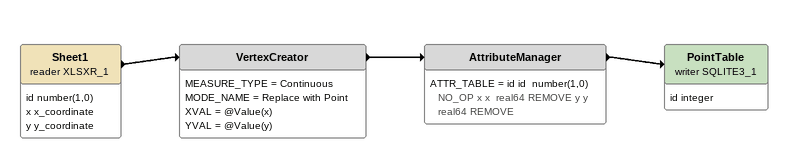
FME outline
Sheet1 (reader XLSXR_1)
    attributes: id number(1,0), x x_coordinate, y y_coordinate
    -> VertexCreator
VertexCreator
    MEASURE_TYPE = Continuous
    MODE_NAME = Replace with Point
    XVAL = @Value(x)
    YVAL = @Value(y)
    -> AttributeManager
AttributeManager
    ATTR_TABLE = id id  number(1,0) NO_OP x x  real64 REMOVE y y  real64 REMOVE
    -> PointTable (writer SQLITE3_1)
PointTable (writer SQLITE3_1)
    attributes: id integer
